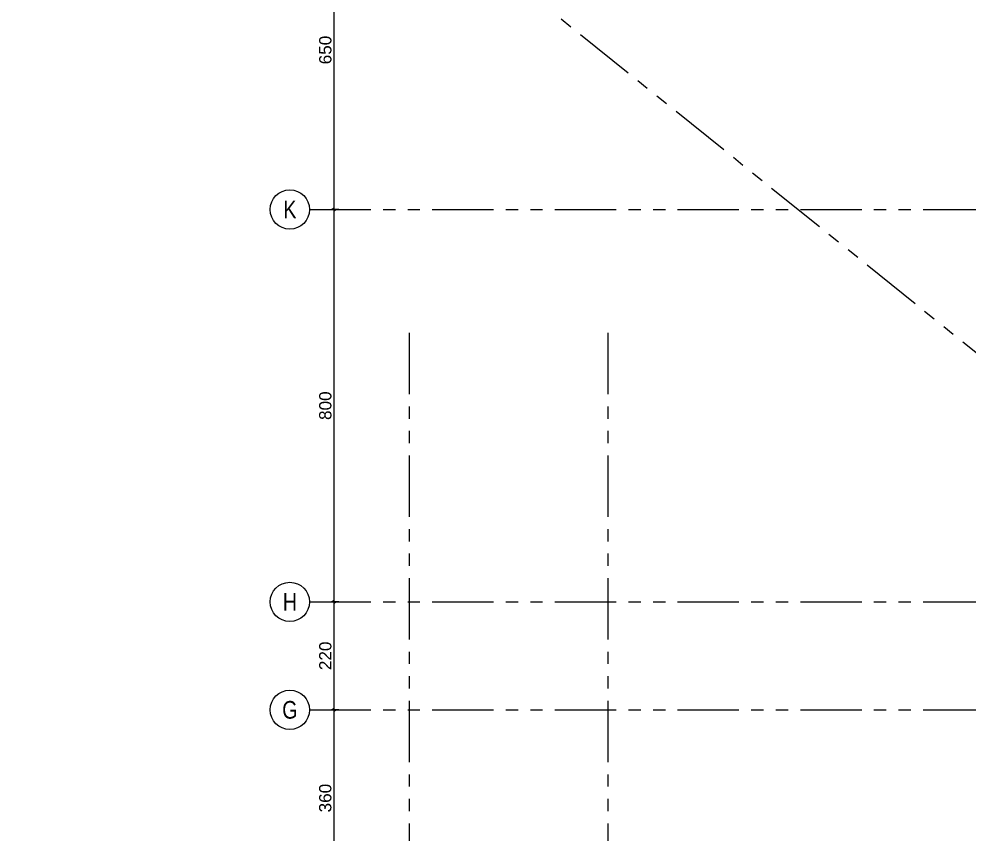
# Model space of a CAD drawing. Extents: x 186.8 to 246.9, y -2.6 to 70.8.
# Drawn here: x 187.47 to 206.82, y 22.77 to 39.38 of the extents above; entities that cross this region are included whole.
import ezdxf
from ezdxf.enums import TextEntityAlignment as Align

# ---------------------------------------------------------------- set-up
doc = ezdxf.new("R2010")
doc.units = 0
doc.header["$MEASUREMENT"] = 0
doc.header["$PDMODE"] = 35
doc.header["$PDSIZE"] = 0.3
doc.linetypes.add('AXIS_100$0$A-AXIS$0$PHANTOM', pattern=[2.5, 1.25, -0.25, 0.25, -0.25, 0.25, -0.25])
doc.layers.get('0').update_dxf_attribs({"linetype": 'CONTINUOUS'})
doc.layers.get('DEFPOINTS').update_dxf_attribs({"linetype": 'CONTINUOUS'})
for name, color, linetype in [('AXIS_100$0$A-axe-dim-100', 3, 'CONTINUOUS'), ('AXIS_100$0$A-axe-text', 3, 'CONTINUOUS'), ('AXIS_100$0$A-AXIS-100', 10, 'AXIS_100$0$A-AXIS$0$PHANTOM')]:
    doc.layers.add(name, color=color, linetype=linetype)
doc.styles.add('AXIS_100$0$A-AXIS$0$STRUCTURE$0$A100-STEXT', font='ARIAL.TTF', dxfattribs={"height": 0.25})
doc.styles.add('AXIS_100$0$STYLE1', font='ARIAL.TTF')
doc.dimstyles.new('AXIS_100$0$A50-DIM', dxfattribs={"dimtxt": 0.1, "dimasz": 0.05, "dimexe": 0.05, "dimexo": 0.1, "dimgap": 0.05, "dimtad": 1, "dimlfac": 100, "dimrnd": 0.5, "dimdsep": 46, "dimtxsty": 'AXIS_100$0$STYLE1', "dimblk": 'AXIS_100$0$_OBLIQUE', "dimcen": 0.05, "dimdle": 0.05, "dimclrd": 35, "dimclre": 35, "dimclrt": 256, "dimadec": 0, "dimazin": 0, "dimtfac": 1.4, "dimtix": 1, "dimtmove": 2, "dimatfit": 3, "dimldrblk": 'AXIS_100$0$_Open90', "dimfxl": 0, "dimtolj": 1, "dimarcsym": 0})

# ---------------------------------------------------------------- blocks, each defined once
blk = doc.blocks.new('AXIS_100$0$_OBLIQUE')
at = {"color": 0, "linetype": 'ByBlock'}
blk.add_line((-0.5, -0.5), (0.5, 0.5), dxfattribs=at)
blk = doc.blocks.new('*D160')
at = {"layer": 'AXIS_100$0$A-axe-dim-100', "color": 35, "linetype": 'Continuous', "lineweight": -2}
for p, q in [((193.983, 25.3), (193.837, 25.3)), ((193.887, 21.65), (193.887, 25.35)), ((193.983, 21.7), (193.837, 21.7))]:
    blk.add_line(p, q, dxfattribs=at)
at = {"layer": 'DEFPOINTS', "color": 0, "linetype": 'Continuous'}
for p in [(193.887, 25.3), (194.083, 25.3), (194.083, 21.7)]:
    blk.add_point(p, dxfattribs=at)
at = {"layer": 'AXIS_100$0$A-axe-dim-100', "color": 35, "linetype": 'Continuous', "lineweight": -2, "xscale": 0.05, "yscale": 0.05, "zscale": 0.05}
for p, rotation in [((193.887, 25.3), 90), ((193.887, 21.7), 270)]:
    blk.add_blockref('AXIS_100$0$_OBLIQUE', p, dxfattribs=dict(at, rotation=rotation))
at = {"layer": 'AXIS_100$0$A-axe-dim-100', "linetype": 'Continuous', "insert": (193.709, 23.5), "char_height": 0.25, "attachment_point": 5, "rotation": 90, "style": 'AXIS_100$0$STYLE1'}
blk.add_mtext('\\A1;360', dxfattribs=at)
blk = doc.blocks.new('AXIS_100$0$_Open90')
at = {"color": 0, "linetype": 'ByBlock', "lineweight": -2}
for p, q in [((0, 0), (-1, 0)), ((-0.5, 0.5), (0, 0)), ((0, 0), (-0.5, -0.5))]:
    blk.add_line(p, q, dxfattribs=at)
blk = doc.blocks.new('*D161')
at = {"layer": 'AXIS_100$0$A-axe-dim-100', "color": 35, "linetype": 'Continuous', "lineweight": -2}
for p, q in [((193.983, 27.5), (193.837, 27.5)), ((193.887, 25.25), (193.887, 27.55)), ((193.983, 25.3), (193.837, 25.3))]:
    blk.add_line(p, q, dxfattribs=at)
at = {"layer": 'DEFPOINTS', "color": 0, "linetype": 'Continuous'}
for p in [(193.887, 27.5), (194.083, 27.5), (194.083, 25.3)]:
    blk.add_point(p, dxfattribs=at)
at = {"layer": 'AXIS_100$0$A-axe-dim-100', "color": 35, "linetype": 'Continuous', "lineweight": -2, "xscale": 0.05, "yscale": 0.05, "zscale": 0.05}
for p, rotation in [((193.887, 27.5), 90), ((193.887, 25.3), 270)]:
    blk.add_blockref('AXIS_100$0$_OBLIQUE', p, dxfattribs=dict(at, rotation=rotation))
at = {"layer": 'AXIS_100$0$A-axe-dim-100', "linetype": 'Continuous', "insert": (193.71, 26.4), "char_height": 0.25, "attachment_point": 5, "rotation": 90, "style": 'AXIS_100$0$STYLE1'}
blk.add_mtext('\\A1;220', dxfattribs=at)
blk = doc.blocks.new('*D195')
at = {"layer": 'AXIS_100$0$A-axe-dim-100', "color": 35, "linetype": 'Continuous', "lineweight": -2}
for p, q in [((193.983, 35.5), (193.837, 35.5)), ((193.887, 27.45), (193.887, 35.55)), ((193.983, 27.5), (193.837, 27.5))]:
    blk.add_line(p, q, dxfattribs=at)
at = {"layer": 'DEFPOINTS', "color": 0, "linetype": 'Continuous'}
for p in [(193.887, 35.5), (194.083, 35.5), (194.083, 27.5)]:
    blk.add_point(p, dxfattribs=at)
at = {"layer": 'AXIS_100$0$A-axe-dim-100', "color": 35, "linetype": 'Continuous', "lineweight": -2, "xscale": 0.05, "yscale": 0.05, "zscale": 0.05}
for p, rotation in [((193.887, 35.5), 90), ((193.887, 27.5), 270)]:
    blk.add_blockref('AXIS_100$0$_OBLIQUE', p, dxfattribs=dict(at, rotation=rotation))
at = {"layer": 'AXIS_100$0$A-axe-dim-100', "linetype": 'Continuous', "insert": (193.71, 31.5), "char_height": 0.25, "attachment_point": 5, "rotation": 90, "style": 'AXIS_100$0$STYLE1'}
blk.add_mtext('\\A1;800', dxfattribs=at)
blk = doc.blocks.new('*D196')
at = {"layer": 'AXIS_100$0$A-axe-dim-100', "color": 35, "linetype": 'Continuous', "lineweight": -2}
for p, q in [((193.983, 42), (193.837, 42)), ((193.887, 35.45), (193.887, 42.05)), ((193.983, 35.5), (193.837, 35.5))]:
    blk.add_line(p, q, dxfattribs=at)
at = {"layer": 'DEFPOINTS', "color": 0, "linetype": 'Continuous'}
for p in [(193.887, 42), (194.083, 42), (194.083, 35.5)]:
    blk.add_point(p, dxfattribs=at)
at = {"layer": 'AXIS_100$0$A-axe-dim-100', "color": 35, "linetype": 'Continuous', "lineweight": -2, "xscale": 0.05, "yscale": 0.05, "zscale": 0.05}
for p, rotation in [((193.887, 42), 90), ((193.887, 35.5), 270)]:
    blk.add_blockref('AXIS_100$0$_OBLIQUE', p, dxfattribs=dict(at, rotation=rotation))
at = {"layer": 'AXIS_100$0$A-axe-dim-100', "linetype": 'Continuous', "insert": (193.71, 38.75), "char_height": 0.25, "attachment_point": 5, "rotation": 90, "style": 'AXIS_100$0$STYLE1'}
blk.add_mtext('\\A1;650', dxfattribs=at)

msp = doc.modelspace()

# ---------------------------------------------------------------- linework, layer by layer
at = {"layer": 'AXIS_100$0$A-AXIS-100'}
for p, q in [((223.2577, 19.47874), (187.4684, 48.26055)), ((193.38718, 35.5), (211.25575, 35.5)), ((195.41554, 32.98435), (195.41554, -1.8346)), ((199.46554, 32.98435), (199.46554, -1.8346)), ((193.38718, 27.5), (219.71554, 27.5)), ((193.38718, 25.3), (219.71554, 25.3))]:
    msp.add_line(p, q, dxfattribs=at)
at = {"layer": 'AXIS_100$0$A-AXIS-100', "linetype": 'Continuous'}
for centre in [(192.98718, 35.5), (192.98718, 27.5), (192.98718, 25.3)]:
    msp.add_circle(centre, 0.4, dxfattribs=at)

# ---------------------------------------------------------------- texts
at = {"layer": 'AXIS_100$0$A-axe-text', "style": 'AXIS_100$0$A-AXIS$0$STRUCTURE$0$A100-STEXT', "width": 0.8}
for s, p in [('K', (192.98718, 35.5)), ('H', (192.98718, 27.5)), ('G', (192.98718, 25.3))]:
    msp.add_text(s, height=0.36, dxfattribs=at).set_placement(p, align=Align.MIDDLE)

# ---------------------------------------------------------------- dimensions: what is measured, and where the dimension line sits
at = {"layer": 'AXIS_100$0$A-axe-dim-100', "linetype": 'Continuous'}
for base, p1, p2, picture, middle in [((193.88718, 42), (194.08315, 35.5), (194.08315, 42), '*D196', (193.70953, 38.75)), ((193.88718, 35.5), (194.08315, 27.5), (194.08315, 35.5), '*D195', (193.70953, 31.5)), ((193.88718, 27.5), (194.08315, 25.3), (194.08315, 27.5), '*D161', (193.70953, 26.4)), ((193.88718, 25.3), (194.08315, 21.7), (194.08315, 25.3), '*D160', (193.70945, 23.5))]:
    dim = msp.add_linear_dim(base=base, p1=p1, p2=p2, angle=90, dimstyle='AXIS_100$0$A50-DIM', override={"dimtxt": 0.25}, dxfattribs=at)
    dim.commit()
    dim.dimension.update_dxf_attribs({"geometry": picture, "text_midpoint": middle})

doc.saveas('drawing.dxf')
